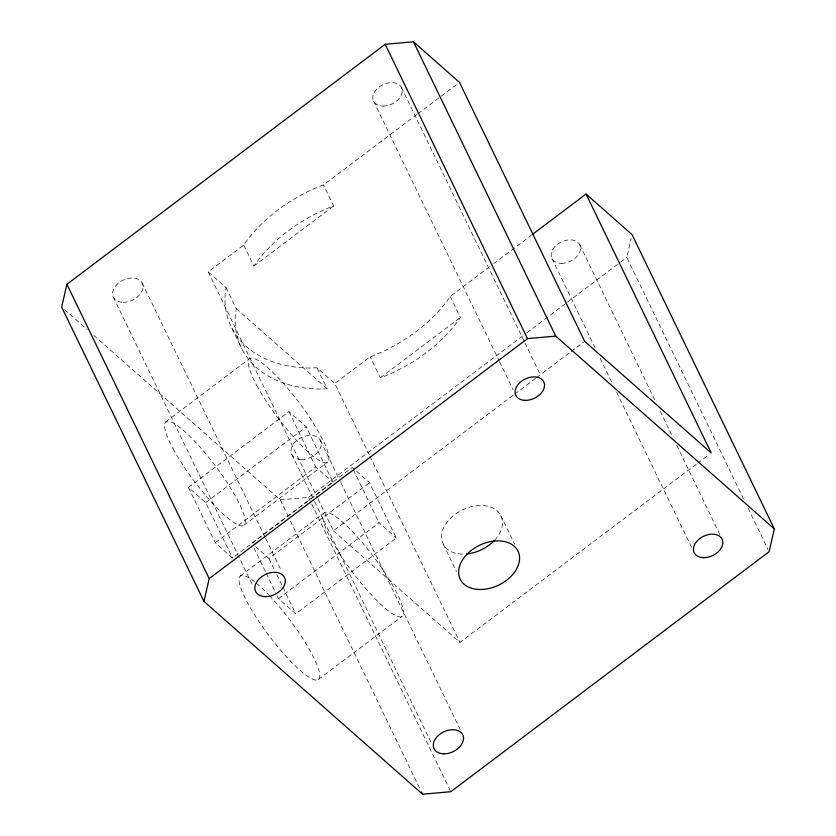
<?xml version="1.0" encoding="UTF-8"?>
<svg xmlns="http://www.w3.org/2000/svg" width="836" height="836" viewBox="0 0 836 836"><rect width="100%" height="100%" fill="white"/><g stroke="black" fill="none" stroke-linecap="round" stroke-linejoin="round"><path stroke-width="0.63" stroke-dasharray="4.18 3.13" d="M416.913 114.49L323.48 184.934L321.63 185.571A128.556 88.323 -25.8 0 0 244.676 243.589L243.767 245.052L208.216 271.846L226.086 287.615L225.145 293.906A128.556 88.323 -25.8 0 0 309.195 368.039L316.959 367.767L334.776 383.473L369.324 454.951M226.086 287.615L236.254 308.63L235.303 314.932A128.556 88.323 -25.8 0 0 319.352 389.064L327.127 388.792L316.959 367.767M743.58 498.946L626.801 257.394L631.18 238.406M243.767 245.052L253.925 266.067L254.844 264.615A128.556 88.323 -25.8 0 1 331.787 206.596L333.648 205.959L323.48 184.934M489.614 266.726L450.207 296.435L449.183 298.076A128.556 88.323 -25.8 0 1 372.229 356.094L370.149 356.805L334.776 383.473M450.207 296.435L460.375 317.461L459.34 319.101A128.556 88.323 -25.8 0 1 382.397 377.12L380.317 377.83L370.149 356.805M417.958 113.706L457.407 83.955M253.925 266.067L333.648 205.959M165.737 421.866L249.515 358.686M188.455 487.43L288.984 411.625L306.248 426.851L333.01 482.205L232.471 558.02L215.218 542.794L188.455 487.43L205.708 502.655L232.471 558.02M493.752 263.601L531.079 235.459M205.708 502.655L306.248 426.851M380.317 377.83L460.375 317.461M215.218 542.794L315.747 466.99L333.01 482.205M243.934 525.238L327.722 462.057M93.862 335.466L280.259 499.876L308.515 497.389L525.907 333.47M526.952 332.686L566.474 302.883M567.519 302.099L619.528 262.88M620.563 262.096L626.801 257.394M251.73 543.243L352.269 467.439L369.522 482.665L396.285 538.018L295.745 613.833L278.493 598.607L275.702 592.839M240.266 576.035L324.044 512.855M255.565 546.629L268.983 558.469L369.522 482.665M318.098 499.144L333.397 530.787L513.764 394.78M514.798 393.996L535.657 378.28M536.691 377.485L570.058 352.332M571.103 351.548L583.612 342.112M278.493 598.607L379.032 522.803L396.285 538.018M318.464 679.407L402.252 616.226M333.397 530.787L459.946 642.414L696.618 463.959M697.652 463.175L709.127 454.523M236.254 308.63L327.127 388.792M64.591 309.644L87.038 329.447M748.115 508.33L767.95 549.367M579.724 244.655L655.685 401.792M660.221 411.166L672.687 436.967M676.658 445.17L720.872 536.639M551.959 258.533L595.044 347.651M600.143 358.205L612.61 384.006M616.581 392.209L691.978 548.165M401.395 87.362L524.402 341.82M524.977 342.99L540.84 375.824M373.629 101.24L498.904 360.389M499.479 361.56L513.074 389.701M500.733 515.436L514.537 543.975M443.247 544.173L456.487 571.573M369.888 456.122L459.946 642.414M353.377 469.748L379.032 522.803M320.376 440.311L340.221 481.348M340.785 482.529L460.396 729.943M288.984 411.625L315.747 466.99M208.216 271.846L317.534 497.974M231.948 328.297L242.116 349.323M291.868 454.565L313.97 500.294M314.535 501.464L431.313 743.026M308.515 497.389L450.238 790.542M280.259 499.876L288.19 516.293M290.458 520.985L420.268 789.508M142.162 282.955L265.169 537.412M265.743 538.583L281.607 571.416M268.983 558.469L274.563 570.006M276.789 574.614L282.369 586.151M282.923 587.3L295.745 613.833M253.956 547.862L265.67 572.085M266.224 573.235L275.149 591.689M113.414 297.323L252.869 585.785M269.422 595.608A64.811 13.062 53 0 1 319.373 678.09A64.811 13.062 53 0 1 259.212 621.953A64.811 13.062 53 0 1 254.499 581.678M256.203 583.047A64.811 13.062 53 0 1 268.575 594.709M462.559 554.111A32.134 22.081 -25.8 0 1 444.48 526.095A32.134 22.081 -25.8 0 1 488.611 506.47A32.134 22.081 -25.8 0 1 495.163 539.607M173.01 448.65A64.811 13.062 53 0 0 242.283 525.875A64.811 13.062 53 0 0 199.219 446.131A64.811 13.062 53 0 0 173.01 448.65M256.788 385.469A64.811 13.062 53 0 0 326.061 462.695A64.811 13.062 53 0 0 282.996 382.951A64.811 13.062 53 0 0 256.788 385.469M331.317 539.638A64.811 13.062 53 0 0 400.59 616.863A64.811 13.062 53 0 0 357.526 537.12A64.811 13.062 53 0 0 331.317 539.638M382.961 106.047A15.518 10.669 -25.8 0 0 401.917 88.658A15.518 10.669 -25.8 0 0 377.663 88.208A15.518 10.669 -25.8 0 0 382.961 106.047M561.29 263.33A15.518 10.669 -25.8 0 0 580.247 245.951A15.518 10.669 -25.8 0 0 555.992 245.502A15.518 10.669 -25.8 0 0 561.29 263.33M301.441 459.486A15.936 10.952 -25.8 0 0 320.909 441.638A15.936 10.952 -25.8 0 0 296.007 441.178A15.936 10.952 -25.8 0 0 301.441 459.486M123.07 302.298A16.072 11.046 -25.8 0 0 142.705 284.303A16.072 11.046 -25.8 0 0 117.594 283.832A16.072 11.046 -25.8 0 0 123.07 302.298"/><path stroke-width="1.25" d="M586.036 194.015L711.206 452.955L584.657 341.328L459.476 82.388L413.465 41.8L385.197 44.287L66.911 284.282L61.665 307.063L203.942 601.387L422.535 794.2L450.803 791.713L769.089 551.718L774.335 528.937L632.058 234.613L586.036 194.015L532.124 234.676M203.942 601.387L209.199 578.606L66.911 284.282M209.199 578.606L527.485 338.611L555.741 336.124L774.335 528.937M413.465 41.8L555.741 336.124M385.197 44.287L527.485 338.611M421.407 791.859L422.535 794.2M494.504 540.328A32.134 22.081 -25.8 0 1 466.425 553.965M265.357 596.622A16.072 11.046 -25.8 0 0 284.982 578.627A16.072 11.046 -25.8 0 0 259.881 578.157A16.072 11.046 -25.8 0 0 265.357 596.622M443.717 753.811A15.936 10.952 -25.8 0 0 463.196 735.962A15.936 10.952 -25.8 0 0 438.294 735.502A15.936 10.952 -25.8 0 0 443.717 753.811M703.567 557.654A15.518 10.669 -25.8 0 0 722.534 540.275A15.518 10.669 -25.8 0 0 698.279 539.826A15.518 10.669 -25.8 0 0 703.567 557.654M525.238 400.36A15.518 10.669 -25.8 0 0 544.205 382.982A15.518 10.669 -25.8 0 0 519.95 382.533A15.518 10.669 -25.8 0 0 525.238 400.36M479.665 589.495A32.134 22.081 -25.8 0 0 518.926 553.505A32.134 22.081 -25.8 0 0 468.703 552.575A32.134 22.081 -25.8 0 0 479.665 589.495"/></g></svg>
